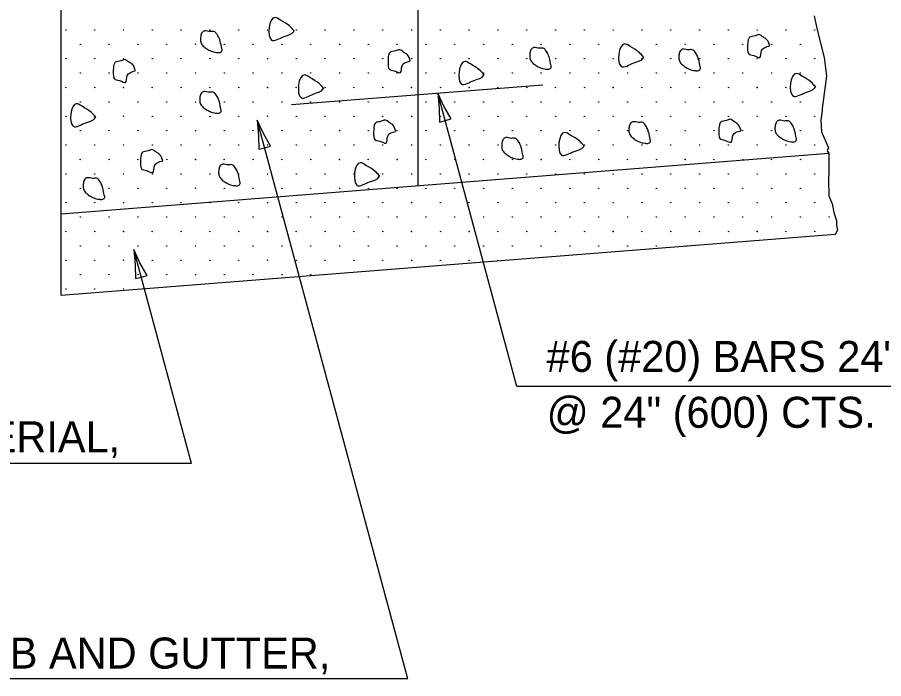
# Model space of a CAD drawing. Extents: x 2261685 to 2262315, y -3123689 to -3123289.
# Drawn here: x 2261839.5 to 2261924.6, y -3123613.2 to -3123548.2 of the extents above; entities that cross this region are included whole.
import ezdxf

# ---------------------------------------------------------------- set-up
doc = ezdxf.new("R2010")
doc.units = 0
doc.layers.add('RD_Pr_Roadway_Items', color=7, linetype='Continuous')
doc.layers.add('RD_Pr_Roadway_Notes', color=7, linetype='Continuous')

msp = doc.modelspace()

# ---------------------------------------------------------------- linework, layer by layer
at = {"layer": 'RD_Pr_Roadway_Items'}
for p, q in [((2261843.833, -3123567.514), (2261843.833, -3123530.539)), ((2261878.842, -3123544.779), (2261878.842, -3123564.755)), ((2261866.445, -3123556.786), (2261891.137, -3123554.836)), ((2261843.835, -3123567.515), (2261919.213, -3123561.568)), ((2261843.833, -3123575.543), (2261843.833, -3123567.514)), ((2261919.843, -3123569.543), (2261843.835, -3123575.543))]:
    msp.add_line(p, q, dxfattribs=at)
msp.add_lwpolyline([(2261917.791, -3123548.067), (2261918.091, -3123549.453), (2261918.757, -3123552.166), (2261918.997, -3123553.978), (2261918.577, -3123557.176), (2261918.577, -3123557.356), (2261918.511, -3123557.842), (2261918.451, -3123558.322), (2261918.511, -3123559.468), (2261919.177, -3123561.04), (2261919.057, -3123561.34), (2261919.213, -3123561.568), (2261919.237, -3123562.852), (2261919.237, -3123563.572), (2261919.177, -3123563.998), (2261919.177, -3123564.479), (2261919.237, -3123565.385), (2261919.237, -3123565.745), (2261919.537, -3123566.531), (2261919.723, -3123567.377), (2261919.963, -3123568.163), (2261919.963, -3123568.643), (2261920.083, -3123569.129), (2261919.843, -3123569.543)], dxfattribs=at)
for centre in [(2261844.294, -3123549.452), (2261847.123, -3123549.452), (2261849.952, -3123549.452), (2261852.78, -3123549.452), (2261855.609, -3123549.452), (2261858.438, -3123549.452), (2261861.266, -3123549.452), (2261864.095, -3123549.452), (2261866.924, -3123549.452), (2261869.752, -3123549.452), (2261872.581, -3123549.452), (2261875.41, -3123549.452), (2261878.238, -3123549.452), (2261881.067, -3123549.452), (2261883.896, -3123549.452), (2261886.724, -3123549.452), (2261889.553, -3123549.452), (2261892.382, -3123549.452), (2261895.21, -3123549.452), (2261898.039, -3123549.452), (2261900.868, -3123549.452), (2261903.696, -3123549.452), (2261906.525, -3123549.452), (2261909.353, -3123549.452), (2261912.182, -3123549.452), (2261915.011, -3123549.452), (2261917.839, -3123549.452), (2261845.709, -3123550.866), (2261848.537, -3123550.866), (2261851.366, -3123550.866), (2261854.195, -3123550.866), (2261857.023, -3123550.866), (2261859.852, -3123550.866), (2261862.681, -3123550.866), (2261865.509, -3123550.866), (2261868.338, -3123550.866), (2261871.167, -3123550.866), (2261873.995, -3123550.866), (2261876.824, -3123550.866), (2261879.653, -3123550.866), (2261882.481, -3123550.866), (2261885.31, -3123550.866), (2261888.139, -3123550.866), (2261890.967, -3123550.866), (2261893.796, -3123550.866), (2261896.625, -3123550.866), (2261899.453, -3123550.866), (2261902.282, -3123550.866), (2261905.111, -3123550.866), (2261907.939, -3123550.866), (2261910.768, -3123550.866), (2261913.596, -3123550.866), (2261916.425, -3123550.866), (2261844.294, -3123552.28), (2261847.123, -3123552.28), (2261849.952, -3123552.28), (2261852.78, -3123552.28), (2261855.609, -3123552.28), (2261858.438, -3123552.28), (2261861.266, -3123552.28), (2261864.095, -3123552.28), (2261866.924, -3123552.28), (2261869.752, -3123552.28), (2261872.581, -3123552.28), (2261875.41, -3123552.28), (2261878.238, -3123552.28), (2261881.067, -3123552.28), (2261883.896, -3123552.28), (2261886.724, -3123552.28), (2261889.553, -3123552.28), (2261892.382, -3123552.28), (2261895.21, -3123552.28), (2261898.039, -3123552.28), (2261900.868, -3123552.28), (2261903.696, -3123552.28), (2261906.525, -3123552.28), (2261909.353, -3123552.28), (2261912.182, -3123552.28), (2261915.011, -3123552.28), (2261917.839, -3123552.28), (2261845.709, -3123553.695), (2261848.537, -3123553.695), (2261851.366, -3123553.695), (2261854.195, -3123553.695), (2261857.023, -3123553.695), (2261859.852, -3123553.695), (2261862.681, -3123553.695), (2261865.509, -3123553.695), (2261868.338, -3123553.695), (2261871.167, -3123553.695), (2261873.995, -3123553.695), (2261876.824, -3123553.695), (2261879.653, -3123553.695), (2261882.481, -3123553.695), (2261885.31, -3123553.695), (2261888.139, -3123553.695), (2261890.967, -3123553.695), (2261893.796, -3123553.695), (2261896.625, -3123553.695), (2261899.453, -3123553.695), (2261902.282, -3123553.695), (2261905.111, -3123553.695), (2261907.939, -3123553.695), (2261910.768, -3123553.695), (2261913.596, -3123553.695), (2261916.425, -3123553.695), (2261844.294, -3123555.109), (2261847.123, -3123555.109), (2261849.952, -3123555.109), (2261852.78, -3123555.109), (2261855.609, -3123555.109), (2261858.438, -3123555.109), (2261861.266, -3123555.109), (2261864.095, -3123555.109), (2261866.924, -3123555.109), (2261869.752, -3123555.109), (2261872.581, -3123555.109), (2261875.41, -3123555.109), (2261878.238, -3123555.109), (2261881.067, -3123555.109), (2261883.896, -3123555.109), (2261886.724, -3123555.109), (2261889.553, -3123555.109), (2261892.382, -3123555.109), (2261895.21, -3123555.109), (2261898.039, -3123555.109), (2261900.868, -3123555.109), (2261903.696, -3123555.109), (2261906.525, -3123555.109), (2261909.353, -3123555.109), (2261912.182, -3123555.109), (2261915.011, -3123555.109), (2261917.839, -3123555.109), (2261845.709, -3123556.523), (2261848.537, -3123556.523), (2261851.366, -3123556.523), (2261854.195, -3123556.523), (2261857.023, -3123556.523), (2261859.852, -3123556.523), (2261862.681, -3123556.523), (2261865.509, -3123556.523), (2261868.338, -3123556.523), (2261871.167, -3123556.523), (2261873.995, -3123556.523), (2261876.824, -3123556.523), (2261879.653, -3123556.523), (2261882.481, -3123556.523), (2261885.31, -3123556.523), (2261888.139, -3123556.523), (2261890.967, -3123556.523), (2261893.796, -3123556.523), (2261896.625, -3123556.523), (2261899.453, -3123556.523), (2261902.282, -3123556.523), (2261905.111, -3123556.523), (2261907.939, -3123556.523), (2261910.768, -3123556.523), (2261913.596, -3123556.523), (2261916.425, -3123556.523), (2261844.294, -3123557.938), (2261847.123, -3123557.938), (2261849.952, -3123557.938), (2261852.78, -3123557.938), (2261855.609, -3123557.938), (2261858.438, -3123557.938), (2261861.266, -3123557.938), (2261864.095, -3123557.938), (2261866.924, -3123557.938), (2261869.752, -3123557.938), (2261872.581, -3123557.938), (2261875.41, -3123557.938), (2261878.238, -3123557.938), (2261881.067, -3123557.938), (2261883.896, -3123557.938), (2261886.724, -3123557.938), (2261889.553, -3123557.938), (2261892.382, -3123557.938), (2261895.21, -3123557.938), (2261898.039, -3123557.938), (2261900.868, -3123557.938), (2261903.696, -3123557.938), (2261906.525, -3123557.938), (2261909.353, -3123557.938), (2261912.182, -3123557.938), (2261915.011, -3123557.938), (2261917.839, -3123557.938), (2261845.709, -3123559.352), (2261848.537, -3123559.352), (2261851.366, -3123559.352), (2261854.195, -3123559.352), (2261857.023, -3123559.352), (2261859.852, -3123559.352), (2261862.681, -3123559.352), (2261865.509, -3123559.352), (2261868.338, -3123559.352), (2261871.167, -3123559.352), (2261873.995, -3123559.352), (2261876.824, -3123559.352), (2261879.653, -3123559.352), (2261882.481, -3123559.352), (2261885.31, -3123559.352), (2261888.139, -3123559.352), (2261890.967, -3123559.352), (2261893.796, -3123559.352), (2261896.625, -3123559.352), (2261899.453, -3123559.352), (2261902.282, -3123559.352), (2261905.111, -3123559.352), (2261907.939, -3123559.352), (2261910.768, -3123559.352), (2261913.596, -3123559.352), (2261916.425, -3123559.352), (2261844.294, -3123560.766), (2261847.123, -3123560.766), (2261849.952, -3123560.766), (2261852.78, -3123560.766), (2261855.609, -3123560.766), (2261858.438, -3123560.766), (2261861.266, -3123560.766), (2261864.095, -3123560.766), (2261866.924, -3123560.766), (2261869.752, -3123560.766), (2261872.581, -3123560.766), (2261875.41, -3123560.766), (2261878.238, -3123560.766), (2261881.067, -3123560.766), (2261883.896, -3123560.766), (2261886.724, -3123560.766), (2261889.553, -3123560.766), (2261892.382, -3123560.766), (2261895.21, -3123560.766), (2261898.039, -3123560.766), (2261900.868, -3123560.766), (2261903.696, -3123560.766), (2261906.525, -3123560.766), (2261909.353, -3123560.766), (2261912.182, -3123560.766), (2261915.011, -3123560.766), (2261917.839, -3123560.766), (2261845.709, -3123562.181), (2261848.537, -3123562.181), (2261851.366, -3123562.181), (2261854.195, -3123562.181), (2261857.023, -3123562.181), (2261859.852, -3123562.181), (2261862.681, -3123562.181), (2261865.509, -3123562.181), (2261868.338, -3123562.181), (2261871.167, -3123562.181), (2261873.995, -3123562.181), (2261876.824, -3123562.181), (2261879.653, -3123562.181), (2261882.481, -3123562.181), (2261885.31, -3123562.181), (2261888.139, -3123562.181), (2261890.967, -3123562.181), (2261893.796, -3123562.181), (2261896.625, -3123562.181), (2261899.453, -3123562.181), (2261902.282, -3123562.181), (2261905.111, -3123562.181), (2261907.939, -3123562.181), (2261910.768, -3123562.181), (2261913.596, -3123562.181), (2261916.425, -3123562.181), (2261844.294, -3123563.595), (2261847.123, -3123563.595), (2261849.952, -3123563.595), (2261852.78, -3123563.595), (2261855.609, -3123563.595), (2261858.438, -3123563.595), (2261861.266, -3123563.595), (2261864.095, -3123563.595), (2261866.924, -3123563.595), (2261869.752, -3123563.595), (2261872.581, -3123563.595), (2261875.41, -3123563.595), (2261878.238, -3123563.595), (2261881.067, -3123563.595), (2261883.896, -3123563.595), (2261886.724, -3123563.595), (2261889.553, -3123563.595), (2261892.382, -3123563.595), (2261895.21, -3123563.595), (2261898.039, -3123563.595), (2261900.868, -3123563.595), (2261903.696, -3123563.595), (2261906.525, -3123563.595), (2261909.353, -3123563.595), (2261912.182, -3123563.595), (2261915.011, -3123563.595), (2261917.839, -3123563.595), (2261845.709, -3123565.009), (2261848.537, -3123565.009), (2261851.366, -3123565.009), (2261854.195, -3123565.009), (2261857.023, -3123565.009), (2261859.852, -3123565.009), (2261862.681, -3123565.009), (2261865.509, -3123565.009), (2261868.338, -3123565.009), (2261871.167, -3123565.009), (2261873.995, -3123565.009), (2261876.824, -3123565.009), (2261879.653, -3123565.009), (2261882.481, -3123565.009), (2261885.31, -3123565.009), (2261888.139, -3123565.009), (2261890.967, -3123565.009), (2261893.796, -3123565.009), (2261896.625, -3123565.009), (2261899.453, -3123565.009), (2261902.282, -3123565.009), (2261905.111, -3123565.009), (2261907.939, -3123565.009), (2261910.768, -3123565.009), (2261913.596, -3123565.009), (2261916.425, -3123565.009), (2261844.294, -3123566.424), (2261847.123, -3123566.424), (2261849.952, -3123566.424), (2261852.78, -3123566.424), (2261855.609, -3123566.424), (2261858.438, -3123566.424), (2261861.266, -3123566.424), (2261864.095, -3123566.424), (2261866.924, -3123566.424), (2261869.752, -3123566.424), (2261872.581, -3123566.424), (2261875.41, -3123566.424), (2261878.238, -3123566.424), (2261881.067, -3123566.424), (2261883.896, -3123566.424), (2261886.724, -3123566.424), (2261889.553, -3123566.424), (2261892.382, -3123566.424), (2261895.21, -3123566.424), (2261898.039, -3123566.424), (2261900.868, -3123566.424), (2261903.696, -3123566.424), (2261906.525, -3123566.424), (2261909.353, -3123566.424), (2261912.182, -3123566.424), (2261915.011, -3123566.424), (2261917.839, -3123566.424), (2261845.709, -3123567.838), (2261848.537, -3123567.838), (2261851.366, -3123567.838), (2261854.195, -3123567.838), (2261857.023, -3123567.838), (2261859.852, -3123567.838), (2261862.681, -3123567.838), (2261865.509, -3123567.838), (2261868.338, -3123567.838), (2261871.167, -3123567.838), (2261873.995, -3123567.838), (2261876.824, -3123567.838), (2261879.653, -3123567.838), (2261882.481, -3123567.838), (2261885.31, -3123567.838), (2261888.139, -3123567.838), (2261890.967, -3123567.838), (2261893.796, -3123567.838), (2261896.625, -3123567.838), (2261899.453, -3123567.838), (2261902.282, -3123567.838), (2261905.111, -3123567.838), (2261907.939, -3123567.838), (2261910.768, -3123567.838), (2261913.596, -3123567.838), (2261916.425, -3123567.838), (2261919.254, -3123567.838), (2261844.294, -3123569.252), (2261847.123, -3123569.252), (2261849.952, -3123569.252), (2261852.78, -3123569.252), (2261855.609, -3123569.252), (2261858.438, -3123569.252), (2261861.266, -3123569.252), (2261864.095, -3123569.252), (2261866.924, -3123569.252), (2261869.752, -3123569.252), (2261872.581, -3123569.252), (2261875.41, -3123569.252), (2261878.238, -3123569.252), (2261881.067, -3123569.252), (2261883.896, -3123569.252), (2261886.724, -3123569.252), (2261889.553, -3123569.252), (2261892.382, -3123569.252), (2261895.21, -3123569.252), (2261898.039, -3123569.252), (2261900.868, -3123569.252), (2261903.696, -3123569.252), (2261906.525, -3123569.252), (2261909.353, -3123569.252), (2261912.182, -3123569.252), (2261915.011, -3123569.252), (2261917.839, -3123569.252), (2261845.709, -3123570.667), (2261848.537, -3123570.667), (2261851.366, -3123570.667), (2261854.195, -3123570.667), (2261857.023, -3123570.667), (2261859.852, -3123570.667), (2261862.681, -3123570.667), (2261865.509, -3123570.667), (2261868.338, -3123570.667), (2261871.167, -3123570.667), (2261873.995, -3123570.667), (2261876.824, -3123570.667), (2261879.653, -3123570.667), (2261882.481, -3123570.667), (2261885.31, -3123570.667), (2261888.139, -3123570.667), (2261890.967, -3123570.667), (2261893.796, -3123570.667), (2261896.625, -3123570.667), (2261899.453, -3123570.667), (2261902.282, -3123570.667), (2261905.111, -3123570.667), (2261844.294, -3123572.081), (2261847.123, -3123572.081), (2261849.952, -3123572.081), (2261852.78, -3123572.081), (2261855.609, -3123572.081), (2261858.438, -3123572.081), (2261861.266, -3123572.081), (2261864.095, -3123572.081), (2261866.924, -3123572.081), (2261869.752, -3123572.081), (2261872.581, -3123572.081), (2261875.41, -3123572.081), (2261878.238, -3123572.081), (2261881.067, -3123572.081), (2261883.896, -3123572.081), (2261886.724, -3123572.081), (2261845.709, -3123573.495), (2261848.537, -3123573.495), (2261851.366, -3123573.495), (2261854.195, -3123573.495), (2261857.023, -3123573.495), (2261859.852, -3123573.495), (2261862.681, -3123573.495), (2261865.509, -3123573.495), (2261868.338, -3123573.495), (2261844.294, -3123574.91), (2261847.123, -3123574.91), (2261849.952, -3123574.91)]:
    msp.add_circle(centre, 0.02, dxfattribs=at)
for points in [[(2261866.691, -3123549.519), (2261866.241, -3123549.051), (2261865.358, -3123548.481), (2261864.818, -3123548.223), (2261864.488, -3123550.449), (2261865.731, -3123550.089), (2261866.673, -3123549.591), (2261866.715, -3123549.507)], [(2261859.592, -3123551.277), (2261859.448, -3123550.569), (2261859.334, -3123550.245), (2261859.1, -3123549.837), (2261858.83, -3123549.609), (2261858.464, -3123549.621), (2261857.918, -3123549.549), (2261857.678, -3123549.693), (2261857.534, -3123550.077), (2261857.516, -3123550.521), (2261857.648, -3123550.881), (2261857.948, -3123551.175), (2261858.332, -3123551.433), (2261858.806, -3123551.607), (2261859.1, -3123551.661), (2261859.43, -3123551.661), (2261859.628, -3123551.463), (2261859.616, -3123551.301)], [(2261913.422, -3123551.031), (2261913.11, -3123550.377), (2261912.804, -3123550.173), (2261912.324, -3123549.903), (2261911.982, -3123550.029), (2261911.436, -3123550.173), (2261911.256, -3123550.773), (2261911.238, -3123551.343), (2261911.352, -3123551.8), (2261911.856, -3123551.974), (2261912.456, -3123552.16), (2261912.624, -3123551.487), (2261913.392, -3123551.031)], [(2261878.116, -3123552.52), (2261877.803, -3123551.866), (2261877.497, -3123551.661), (2261877.017, -3123551.391), (2261876.675, -3123551.517), (2261876.129, -3123551.661), (2261875.943, -3123552.262), (2261875.931, -3123552.832), (2261876.039, -3123553.288), (2261876.543, -3123553.462), (2261877.143, -3123553.648), (2261877.311, -3123552.976), (2261878.079, -3123552.52)], [(2261891.923, -3123552.916), (2261891.779, -3123552.202), (2261891.671, -3123551.884), (2261891.437, -3123551.475), (2261891.167, -3123551.241), (2261890.795, -3123551.259), (2261890.254, -3123551.187), (2261890.014, -3123551.331), (2261889.87, -3123551.715), (2261889.852, -3123552.154), (2261889.978, -3123552.514), (2261890.284, -3123552.814), (2261890.669, -3123553.066), (2261891.143, -3123553.246), (2261891.437, -3123553.3), (2261891.767, -3123553.3), (2261891.965, -3123553.102), (2261891.947, -3123552.94)], [(2261901.031, -3123552.124), (2261900.581, -3123551.649), (2261899.705, -3123551.079), (2261899.159, -3123550.827), (2261898.829, -3123553.048), (2261900.071, -3123552.688), (2261901.013, -3123552.196), (2261901.055, -3123552.106)], [(2261906.57, -3123553.066), (2261906.426, -3123552.352), (2261906.312, -3123552.034), (2261906.084, -3123551.625), (2261905.808, -3123551.391), (2261905.442, -3123551.409), (2261904.896, -3123551.337), (2261904.656, -3123551.481), (2261904.512, -3123551.866), (2261904.5, -3123552.304), (2261904.626, -3123552.664), (2261904.932, -3123552.958), (2261905.316, -3123553.216), (2261905.784, -3123553.39), (2261906.084, -3123553.45), (2261906.408, -3123553.45), (2261906.612, -3123553.246), (2261906.594, -3123553.09)], [(2261851.131, -3123553.486), (2261850.819, -3123552.826), (2261850.513, -3123552.628), (2261850.033, -3123552.358), (2261849.691, -3123552.484), (2261849.145, -3123552.628), (2261848.959, -3123553.228), (2261848.947, -3123553.798), (2261849.055, -3123554.254), (2261849.559, -3123554.428), (2261850.159, -3123554.614), (2261850.327, -3123553.942), (2261851.095, -3123553.486)], [(2261885.346, -3123553.834), (2261884.896, -3123553.36), (2261884.02, -3123552.796), (2261883.474, -3123552.538), (2261883.144, -3123554.764), (2261884.386, -3123554.404), (2261885.328, -3123553.906), (2261885.37, -3123553.816)], [(2261869.589, -3123555.172), (2261869.139, -3123554.698), (2261868.257, -3123554.128), (2261867.717, -3123553.876), (2261867.387, -3123556.096), (2261868.629, -3123555.736), (2261869.571, -3123555.244), (2261869.613, -3123555.154)], [(2261917.905, -3123555.022), (2261917.455, -3123554.548), (2261916.579, -3123553.984), (2261916.033, -3123553.726), (2261915.703, -3123555.952), (2261916.945, -3123555.592), (2261917.887, -3123555.094), (2261917.929, -3123555.004)], [(2261859.514, -3123557.23), (2261859.37, -3123556.516), (2261859.256, -3123556.198), (2261859.028, -3123555.79), (2261858.752, -3123555.556), (2261858.386, -3123555.574), (2261857.84, -3123555.502), (2261857.6, -3123555.646), (2261857.456, -3123556.03), (2261857.444, -3123556.468), (2261857.57, -3123556.828), (2261857.876, -3123557.122), (2261858.26, -3123557.38), (2261858.728, -3123557.554), (2261859.028, -3123557.614), (2261859.352, -3123557.614), (2261859.556, -3123557.41), (2261859.538, -3123557.254)], [(2261847.213, -3123557.998), (2261846.763, -3123557.524), (2261845.881, -3123556.954), (2261845.341, -3123556.702), (2261845.011, -3123558.922), (2261846.253, -3123558.562), (2261847.195, -3123558.07), (2261847.237, -3123557.98)], [(2261910.596, -3123559.354), (2261910.284, -3123558.7), (2261909.984, -3123558.502), (2261909.504, -3123558.226), (2261909.156, -3123558.358), (2261908.616, -3123558.502), (2261908.43, -3123559.102), (2261908.412, -3123559.666), (2261908.526, -3123560.122), (2261909.03, -3123560.302), (2261909.63, -3123560.482), (2261909.798, -3123559.81), (2261910.566, -3123559.354)], [(2261876.699, -3123559.432), (2261876.387, -3123558.778), (2261876.087, -3123558.574), (2261875.607, -3123558.304), (2261875.259, -3123558.43), (2261874.719, -3123558.574), (2261874.533, -3123559.174), (2261874.515, -3123559.744), (2261874.629, -3123560.2), (2261875.133, -3123560.374), (2261875.733, -3123560.56), (2261875.901, -3123559.888), (2261876.669, -3123559.432)], [(2261901.661, -3123560.2), (2261901.517, -3123559.486), (2261901.409, -3123559.168), (2261901.175, -3123558.76), (2261900.905, -3123558.526), (2261900.533, -3123558.544), (2261899.993, -3123558.472), (2261899.753, -3123558.616), (2261899.609, -3123559), (2261899.591, -3123559.438), (2261899.717, -3123559.798), (2261900.023, -3123560.098), (2261900.407, -3123560.35), (2261900.881, -3123560.53), (2261901.175, -3123560.584), (2261901.505, -3123560.584), (2261901.703, -3123560.386), (2261901.685, -3123560.224)], [(2261916.009, -3123560.056), (2261915.865, -3123559.342), (2261915.757, -3123559.024), (2261915.522, -3123558.616), (2261915.252, -3123558.382), (2261914.88, -3123558.4), (2261914.34, -3123558.328), (2261914.1, -3123558.472), (2261913.956, -3123558.856), (2261913.938, -3123559.294), (2261914.064, -3123559.654), (2261914.37, -3123559.948), (2261914.754, -3123560.206), (2261915.228, -3123560.38), (2261915.522, -3123560.44), (2261915.853, -3123560.44), (2261916.051, -3123560.236), (2261916.033, -3123560.08)], [(2261895.157, -3123560.818), (2261894.713, -3123560.35), (2261893.831, -3123559.78), (2261893.285, -3123559.522), (2261892.961, -3123561.748), (2261894.197, -3123561.388), (2261895.145, -3123560.89), (2261895.181, -3123560.806)], [(2261889.174, -3123561.76), (2261889.03, -3123561.052), (2261888.916, -3123560.728), (2261888.688, -3123560.32), (2261888.412, -3123560.092), (2261888.046, -3123560.104), (2261887.5, -3123560.032), (2261887.26, -3123560.176), (2261887.116, -3123560.56), (2261887.104, -3123561.004), (2261887.23, -3123561.364), (2261887.536, -3123561.658), (2261887.92, -3123561.916), (2261888.388, -3123562.09), (2261888.688, -3123562.144), (2261889.012, -3123562.144), (2261889.216, -3123561.946), (2261889.198, -3123561.784)], [(2261853.808, -3123562.33), (2261853.496, -3123561.676), (2261853.19, -3123561.472), (2261852.709, -3123561.202), (2261852.367, -3123561.328), (2261851.821, -3123561.472), (2261851.635, -3123562.072), (2261851.623, -3123562.642), (2261851.731, -3123563.098), (2261852.235, -3123563.272), (2261852.835, -3123563.458), (2261853.003, -3123562.786), (2261853.772, -3123562.33)], [(2261875.085, -3123563.794), (2261874.641, -3123563.32), (2261873.759, -3123562.756), (2261873.213, -3123562.498), (2261872.889, -3123564.725), (2261874.125, -3123564.365), (2261875.073, -3123563.866), (2261875.109, -3123563.776)], [(2261861.374, -3123564.365), (2261861.23, -3123563.65), (2261861.116, -3123563.332), (2261860.888, -3123562.924), (2261860.612, -3123562.69), (2261860.246, -3123562.708), (2261859.7, -3123562.636), (2261859.46, -3123562.78), (2261859.316, -3123563.164), (2261859.304, -3123563.602), (2261859.43, -3123563.962), (2261859.736, -3123564.262), (2261860.12, -3123564.515), (2261860.588, -3123564.695), (2261860.888, -3123564.749), (2261861.212, -3123564.749), (2261861.416, -3123564.551), (2261861.398, -3123564.389)], [(2261848.065, -3123565.703), (2261847.921, -3123564.989), (2261847.813, -3123564.671), (2261847.579, -3123564.262), (2261847.309, -3123564.028), (2261846.937, -3123564.046), (2261846.397, -3123563.974), (2261846.157, -3123564.118), (2261846.013, -3123564.503), (2261845.995, -3123564.941), (2261846.121, -3123565.301), (2261846.427, -3123565.601), (2261846.811, -3123565.853), (2261847.285, -3123566.033), (2261847.579, -3123566.087), (2261847.909, -3123566.087), (2261848.107, -3123565.889), (2261848.089, -3123565.727)]]:
    msp.add_spline(points, degree=3, dxfattribs=at)
at = {"layer": 'RD_Pr_Roadway_Notes'}
for p, q in [((2261888.58, -3123584.466), (2261880.824, -3123555.65)), ((2261877.867, -3123613.18), (2261863.088, -3123558.326)), ((2261856.628, -3123592.053), (2261850.967, -3123571.029)), ((2261952.342, -3123584.465), (2261888.579, -3123584.465)), ((2261856.627, -3123592.053), (2261782.583, -3123592.053)), ((2261877.867, -3123613.18), (2261776.059, -3123613.18))]:
    msp.add_line(p, q, dxfattribs=at)
for points in [[(2261880.986, -3123558.504), (2261881.551, -3123558.354), (2261882.117, -3123558.201), (2261881.422, -3123556.938), (2261880.824, -3123555.65), (2261880.95, -3123557.162)], [(2261863.251, -3123561.18), (2261863.817, -3123561.03), (2261864.382, -3123560.877), (2261863.686, -3123559.614), (2261863.088, -3123558.326), (2261863.215, -3123559.838)], [(2261851.129, -3123573.883), (2261851.695, -3123573.733), (2261852.261, -3123573.58), (2261851.565, -3123572.317), (2261850.967, -3123571.029), (2261851.093, -3123572.541)]]:
    msp.add_lwpolyline(points, close=True, dxfattribs=at)

# ---------------------------------------------------------------- texts
for s, p in [('#6 (#20) BARS 24" (600) LONG', (2261891.505, -3123583.049)), ('@ 24" (600) CTS.', (2261891.505, -3123588.536)), ('SUB-BASE GRANULAR MATERIAL,', (2261782.583, -3123590.943)), ('COMBINATION CONCRETE CURB AND GUTTER,', (2261776.059, -3123612.188))]:
    msp.add_text(s, height=3.048, dxfattribs=at).set_placement(p)

doc.saveas('drawing.dxf')
